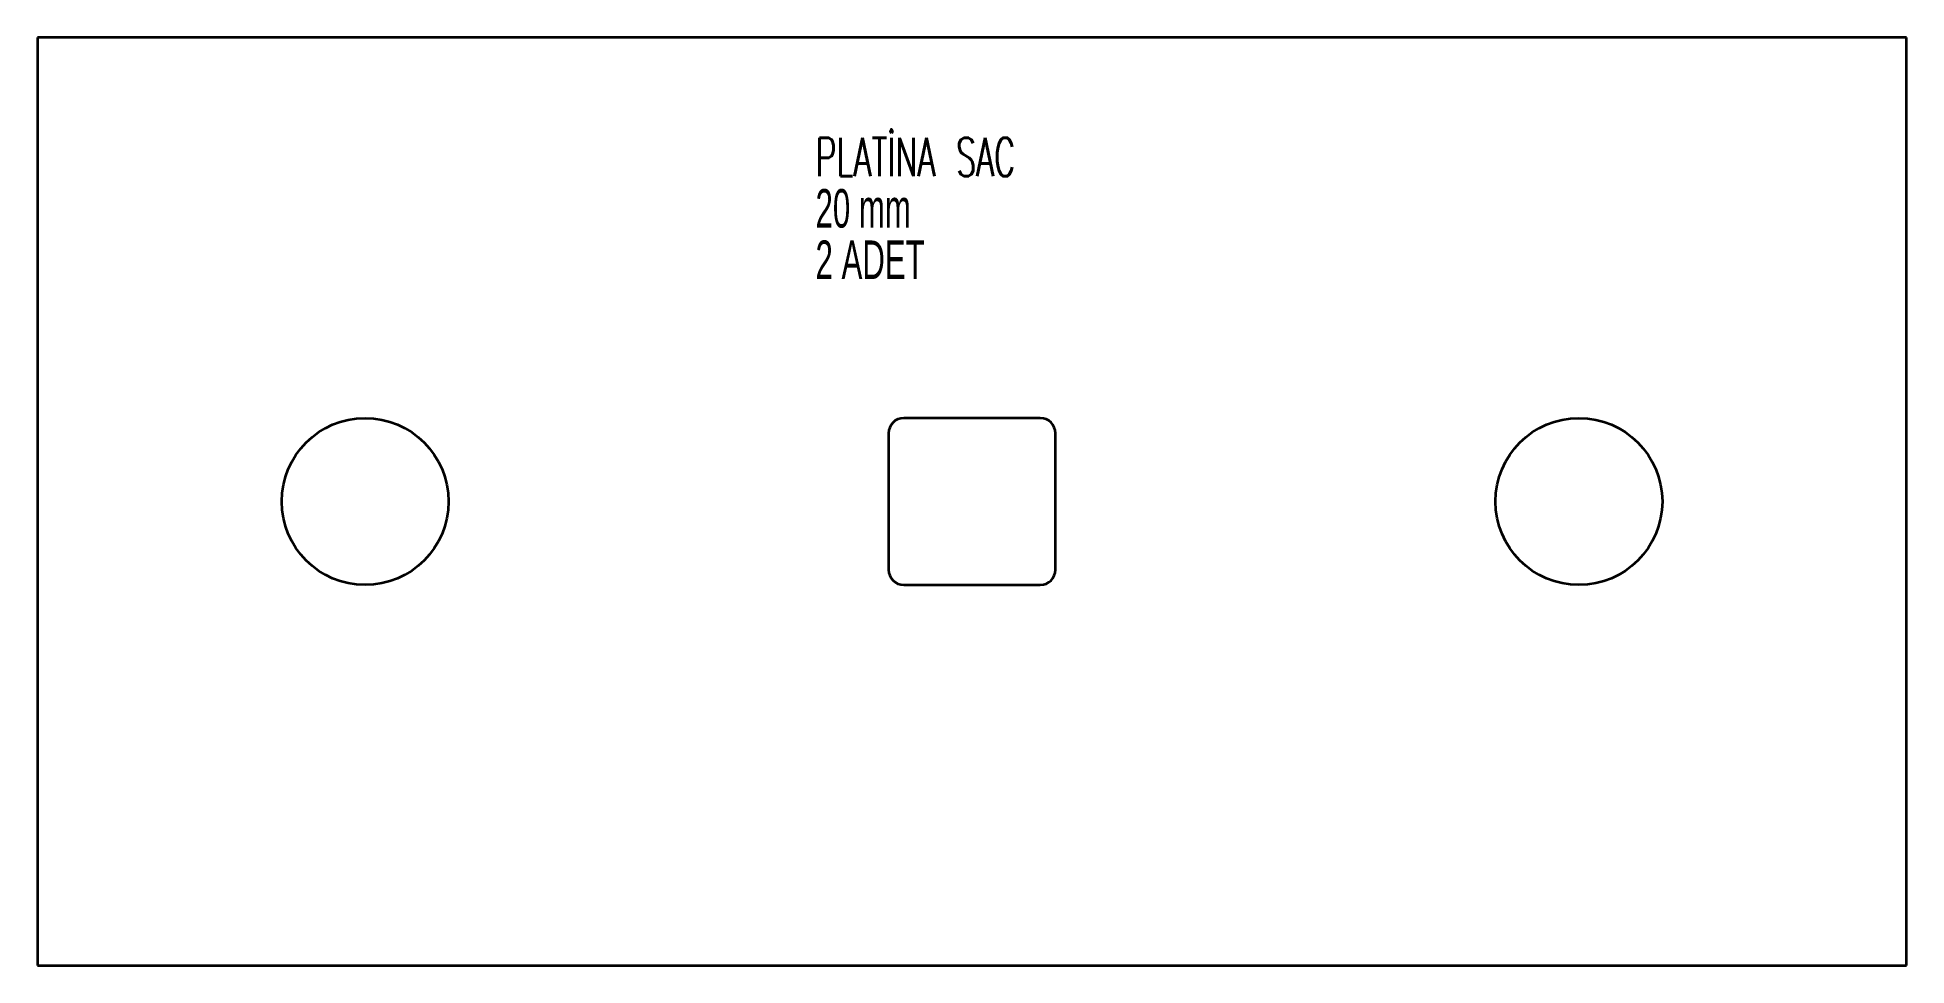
# Model space of a CAD drawing. Header units: millimetres. Extents: x 120 to 736, y 135 to 441.
import ezdxf

# ---------------------------------------------------------------- set-up
doc = ezdxf.new("R2010")
doc.units = ezdxf.units.MM
doc.styles.add('SLDTEXTSTYLE0', font='TXT', dxfattribs={"width": 0.605, "bigfont": 'bigfont'})
doc.styles.add('SLDTEXTSTYLE1', font='TXT', dxfattribs={"width": 0.605})

msp = doc.modelspace()

# ---------------------------------------------------------------- linework, layer by layer
at = {"color": 7, "linetype": 'Continuous', "lineweight": 35}
for p, q in [((120.3, 441.04), (120.3, 135.04)), ((736.3, 441.04), (120.3, 441.04)), ((736.3, 135.04), (736.3, 441.04)), ((450.8, 315.54), (405.8, 315.54)), ((400.8, 310.54), (400.8, 265.54)), ((455.8, 265.54), (455.8, 310.54)), ((405.8, 260.54), (450.8, 260.54)), ((120.3, 135.04), (736.3, 135.04))]:
    msp.add_line(p, q, dxfattribs=at)
for centre in [(228.3, 288.04), (628.3, 288.04)]:
    msp.add_circle(centre, 27.5, dxfattribs=at)
for centre, start, end in [((405.8, 310.54), 90, 180), ((450.8, 310.54), 0, 90), ((405.8, 265.54), 180, 270), ((450.8, 265.54), 270, 0)]:
    msp.add_arc(centre, 5, start, end, dxfattribs=at)

# ---------------------------------------------------------------- texts
at = {"color": 7, "linetype": 'Continuous', "lineweight": 0, "char_height": 12.7, "attachment_point": 1}
for s, insert, style in [('PLATİNA SAC', (376.74, 407.96), 'SLDTEXTSTYLE0'), ('20 mm', (376.74, 391.03), 'SLDTEXTSTYLE1'), ('2 ADET', (376.74, 374.09), 'SLDTEXTSTYLE1')]:
    msp.add_mtext(s, dxfattribs=dict(at, insert=insert, style=style))

doc.saveas('drawing.dxf')
